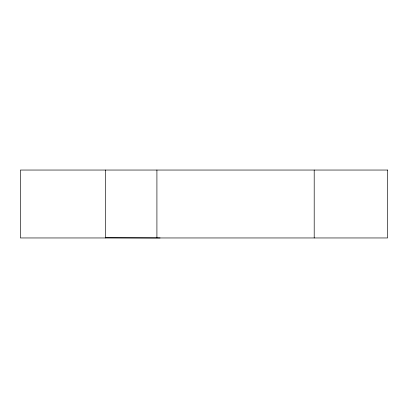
<?xml version="1.0" encoding="UTF-8"?>
<svg xmlns="http://www.w3.org/2000/svg" width="408" height="408" viewBox="0 0 408 408"><rect width="100%" height="100%" fill="white"/><g stroke="black" fill="none" stroke-linecap="round" stroke-linejoin="round"><path stroke-width="0.61" d="M105.524 237.721L160.069 237.956M314.201 170.044L314.201 237.956M156.912 170.044L156.912 237.721M105.524 170.044L105.524 237.956M387.6 170.044L20.4 170.044L20.4 237.956L387.6 237.956L387.6 170.044"/></g></svg>
